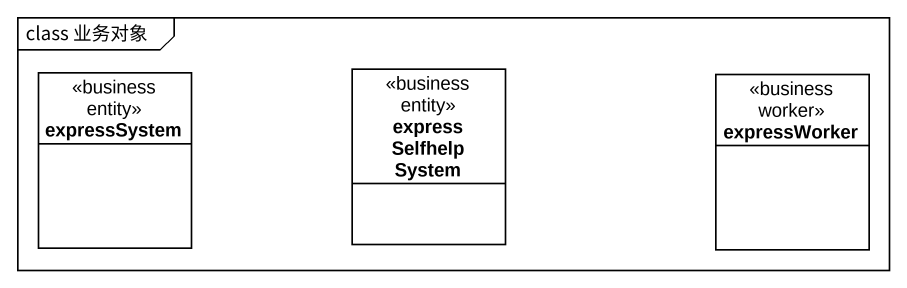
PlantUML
@startuml
mainframe class 业务对象
hide circle
hide empty members
class expressSystem <<business entity>>
class expressSelfhelpSystem <<business entity>>
class expressWorker <<business worker>>
@enduml
